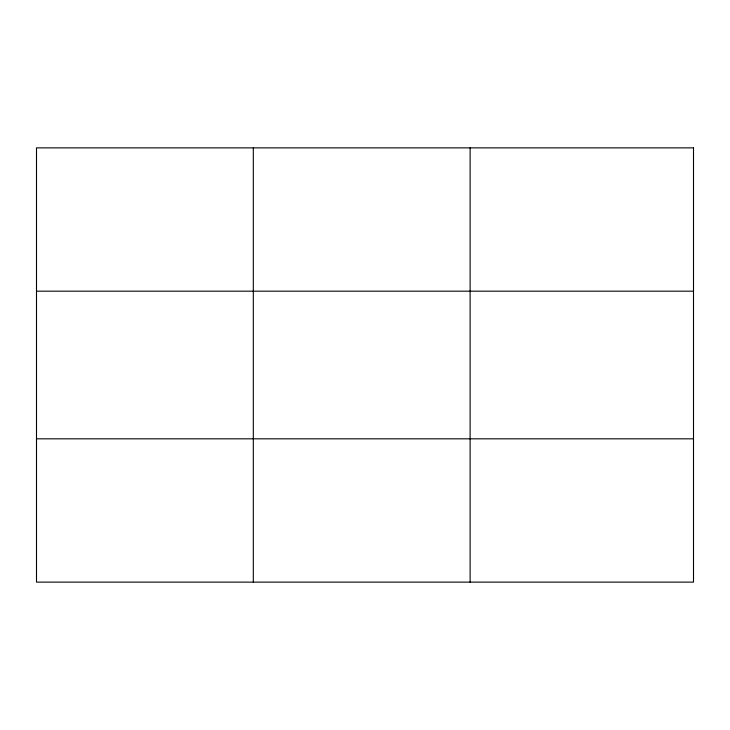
<?xml version="1.0" encoding="UTF-8"?>
<svg xmlns="http://www.w3.org/2000/svg" width="730" height="730" viewBox="0 0 730 730"><rect width="100%" height="100%" fill="white"/><g stroke="black" fill="none" stroke-linecap="round" stroke-linejoin="round"><path stroke-width="1.09" d="M253.31 582.129L253.31 147.871M470.12 582.129L470.12 147.871M36.5 291.179L693.5 291.179M36.5 438.821L693.5 438.821M693.5 147.871L693.5 582.129L36.5 582.129L36.5 147.871L693.5 147.871"/></g></svg>
